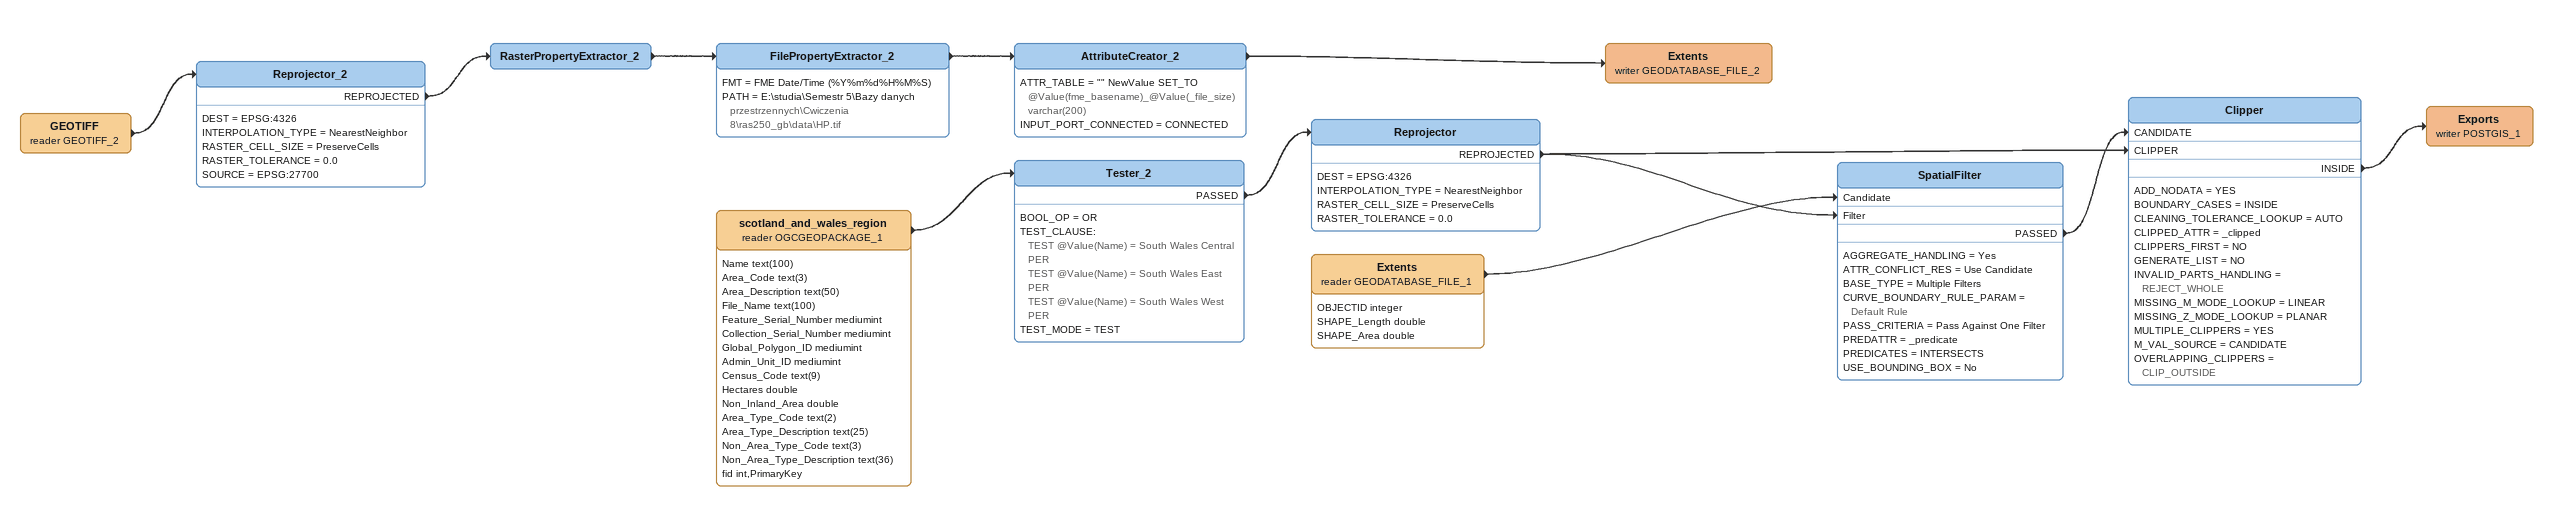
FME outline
GEOTIFF (reader GEOTIFF_2)
    -> Reprojector_2
Reprojector_2
    DEST = EPSG:4326
    INTERPOLATION_TYPE = NearestNeighbor
    RASTER_CELL_SIZE = PreserveCells
    RASTER_TOLERANCE = 0.0
    SOURCE = EPSG:27700
    REPROJECTED -> RasterPropertyExtractor_2
RasterPropertyExtractor_2
    -> FilePropertyExtractor_2
FilePropertyExtractor_2
    FMT = FME Date/Time (%Y%m%d%H%M%S)
    PATH = E:\studia\Semestr 5\Bazy danych przestrzennych\Cwiczenia 8\ras250_gb\data\HP.tif
    -> AttributeCreator_2
AttributeCreator_2
    ATTR_TABLE = "" NewValue SET_TO @Value(fme_basename)_@Value(_file_size) varchar(200)
    INPUT_PORT_CONNECTED = CONNECTED
    -> Extents (writer GEODATABASE_FILE_2)
Extents (writer GEODATABASE_FILE_2)
scotland_and_wales_region (reader OGCGEOPACKAGE_1)
    attributes: Name text(100), Area_Code text(3), Area_Description text(50), File_Name text(100), Feature_Serial_Number mediumint, Collection_Serial_Number mediumint, Global_Polygon_ID mediumint, Admin_Unit_ID mediumint, Census_Code text(9), Hectares double, Non_Inland_Area double, Area_Type_Code text(2), Area_Type_Description text(25), Non_Area_Type_Code text(3), Non_Area_Type_Description text(36), fid int,PrimaryKey
    -> Tester_2
Tester_2
    BOOL_OP = OR
    TEST_CLAUSE:
      TEST @Value(Name) = South Wales Central PER
      TEST @Value(Name) = South Wales East PER
      TEST @Value(Name) = South Wales West PER
    TEST_MODE = TEST
    PASSED -> Reprojector
Reprojector
    DEST = EPSG:4326
    INTERPOLATION_TYPE = NearestNeighbor
    RASTER_CELL_SIZE = PreserveCells
    RASTER_TOLERANCE = 0.0
    REPROJECTED -> SpatialFilter [Filter]
    REPROJECTED -> Clipper [CLIPPER]
Extents (reader GEODATABASE_FILE_1)
    attributes: OBJECTID integer, SHAPE_Length double, SHAPE_Area double
    -> SpatialFilter [Candidate]
SpatialFilter
    AGGREGATE_HANDLING = Yes
    ATTR_CONFLICT_RES = Use Candidate
    BASE_TYPE = Multiple Filters
    CURVE_BOUNDARY_RULE_PARAM = Default Rule
    PASS_CRITERIA = Pass Against One Filter
    PREDATTR = _predicate
    PREDICATES = INTERSECTS
    USE_BOUNDING_BOX = No
    PASSED -> Clipper [CANDIDATE]
Clipper
    ADD_NODATA = YES
    BOUNDARY_CASES = INSIDE
    CLEANING_TOLERANCE_LOOKUP = AUTO
    CLIPPED_ATTR = _clipped
    CLIPPERS_FIRST = NO
    GENERATE_LIST = NO
    INVALID_PARTS_HANDLING = REJECT_WHOLE
    MISSING_M_MODE_LOOKUP = LINEAR
    MISSING_Z_MODE_LOOKUP = PLANAR
    MULTIPLE_CLIPPERS = YES
    M_VAL_SOURCE = CANDIDATE
    OVERLAPPING_CLIPPERS = CLIP_OUTSIDE
    INSIDE -> Exports (writer POSTGIS_1)
Exports (writer POSTGIS_1)
